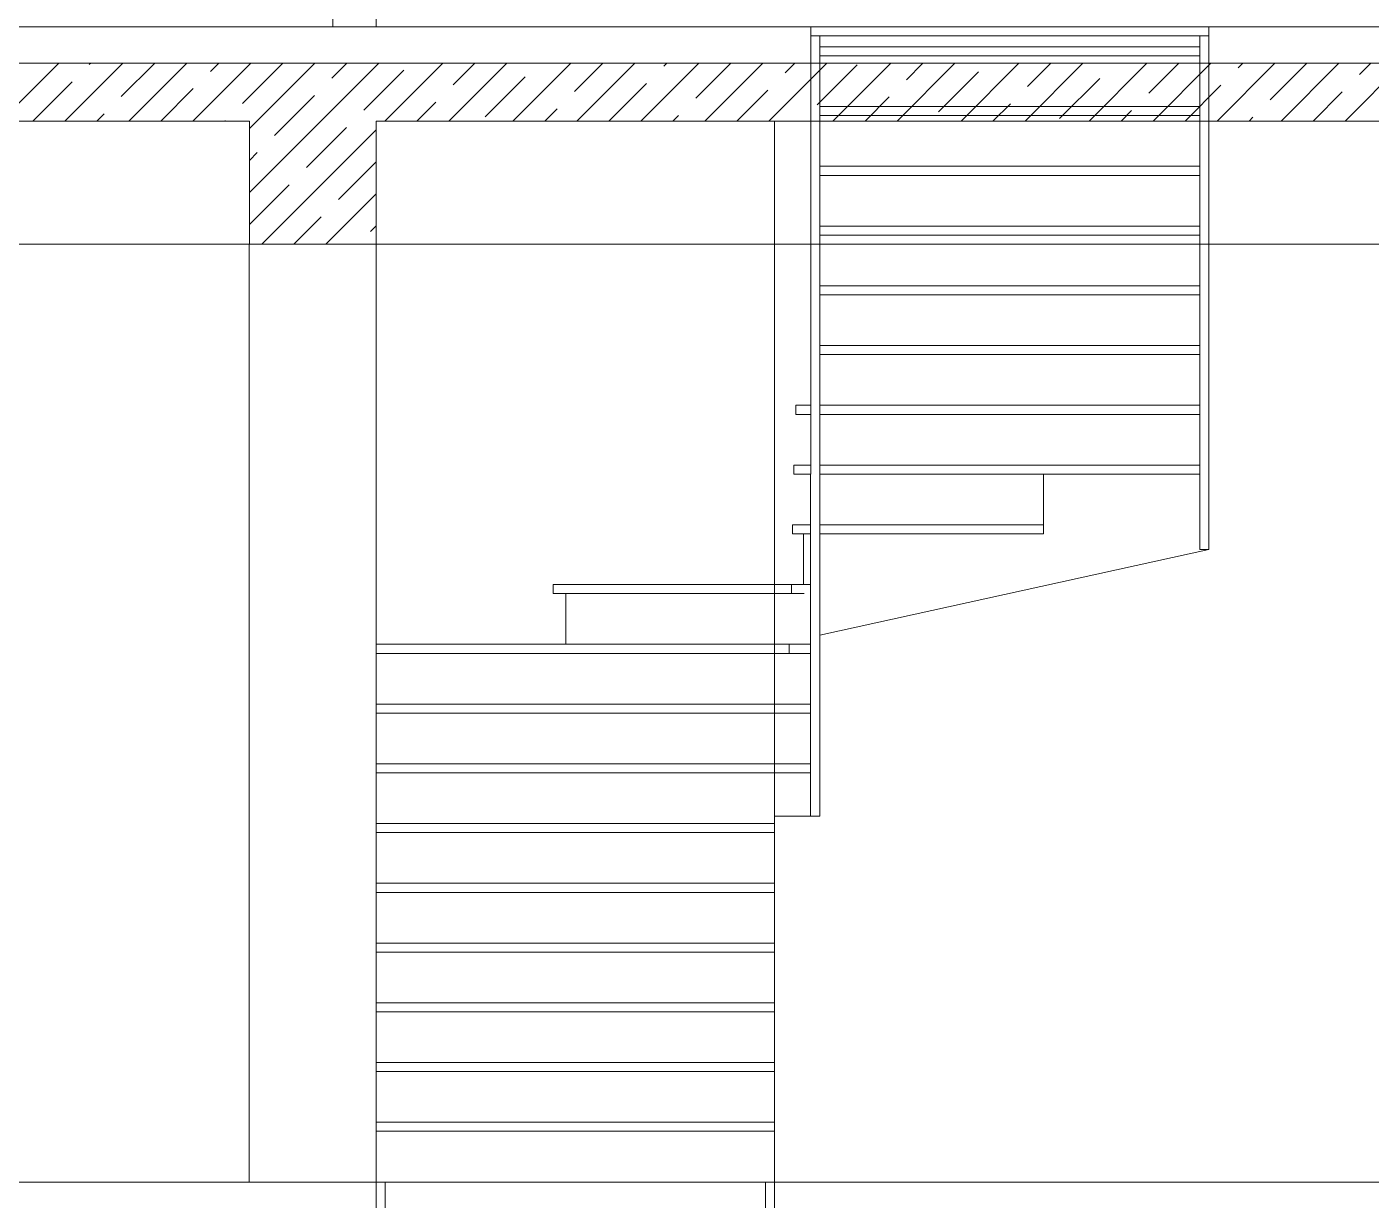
# Model space of a CAD drawing. Header units: millimetres. Extents: x 53645 to 137188, y 78097 to 135533.
# Drawn here: x 64932 to 68644, y 103630 to 106870 of the extents above; entities that cross this region are included whole.
import ezdxf

# ---------------------------------------------------------------- set-up
doc = ezdxf.new("R2010")
doc.units = ezdxf.units.MM
doc.linetypes.add('ACAD_ISO03W100', pattern=[30, 12, -18])
doc.layers.add('hatch', color=7, linetype='Continuous', lineweight=5)
doc.layers.add('Wall2', color=5, linetype='Continuous', lineweight=5)

msp = doc.modelspace()

# ---------------------------------------------------------------- linework, layer by layer
at = {"layer": 'hatch', "color": 251, "ltscale": 100}
for p, q in [((67096.7, 106869.9), (68196.7, 106869.9)), ((67096.7, 106844.9), (67096.7, 106869.9)), ((68196.7, 106844.9), (68196.7, 106869.9)), ((67096.7, 106844.9), (67096.7, 106823.4)), ((67096.7, 106823.4), (67096.7, 106797.1)), ((67121.7, 106823.4), (67121.7, 106844.9)), ((67121.7, 106823.4), (67121.7, 106797.1)), ((68171.7, 106844.9), (68171.7, 106823.4)), ((68171.7, 106823.4), (68171.7, 106797.1)), ((68196.7, 106823.4), (68196.7, 106844.9)), ((68196.7, 106823.4), (68196.7, 106797.1)), ((67096.7, 106024.3), (67096.7, 106797.1)), ((67121.7, 106024.3), (67121.7, 106797.1)), ((67121.7, 106789.9), (68171.7, 106789.9)), ((68171.7, 105859.3), (68171.7, 106797.1)), ((68196.7, 105859.3), (68196.7, 106797.1)), ((67096.7, 105859.7), (67096.7, 106024.3)), ((67121.7, 105859.7), (67121.7, 106024.3)), ((67096.7, 105688.2), (67096.7, 105859.7)), ((67121.7, 104689.9), (67121.7, 105859.7)), ((68171.7, 105687.4), (68171.7, 105859.3)), ((68196.7, 105687.4), (68196.7, 105859.3)), ((67056, 105824.9), (67096.7, 105824.9)), ((67056, 105799.9), (67056, 105824.9)), ((67056, 105799.9), (67096.7, 105799.9)), ((67049.8, 105659.9), (67096.7, 105659.9)), ((67049.8, 105634.9), (67049.8, 105659.9)), ((67096.7, 105688.2), (67096.7, 105659.9)), ((67096.7, 105634.9), (67096.7, 105659.9)), ((67121.7, 105659.9), (67147, 105659.9)), ((68171.7, 105517.7), (68171.7, 105687.4)), ((68196.7, 105517.7), (68196.7, 105687.4)), ((67049.8, 105634.9), (67084.8, 105634.9)), ((67084.8, 105634.9), (67096.4, 105634.9)), ((67096.4, 105634.9), (67096.4, 105494.9)), ((67096.4, 105634.9), (67096.7, 105634.9)), ((67121.7, 105634.9), (67146.8, 105634.9)), ((67147, 105634.9), (67146.8, 105634.9)), ((68171.7, 105426.9), (68171.7, 105517.7)), ((68196.7, 105426.9), (68196.7, 105517.7)), ((67046.7, 105494.9), (67096.4, 105494.9)), ((67046.7, 105469.9), (67046.7, 105494.9)), ((67096.4, 104689.9), (67096.4, 105494.9)), ((67046.7, 105469.9), (67096.4, 105469.9)), ((67076.7, 105329.9), (67076.7, 105469.9)), ((67121.7, 105190), (68196.7, 105426.9)), ((68171.7, 105426.9), (68196.7, 105426.9)), ((66385.1, 105329.9), (67043.5, 105329.9)), ((66385.1, 105304.9), (66385.1, 105329.9)), ((67043.5, 105329.9), (67096.4, 105329.9)), ((67043.5, 105304.9), (67043.5, 105329.9)), ((66385.1, 105304.9), (67043.5, 105304.9)), ((66420.1, 105164.9), (66420.1, 105304.9)), ((67043.5, 105304.9), (67078.5, 105304.9)), ((65896.7, 105164.9), (67037.3, 105164.9)), ((65896.7, 105139.9), (65896.7, 105164.9)), ((65896.7, 104999.9), (65896.7, 105139.9)), ((65896.7, 105139.9), (67037.3, 105139.9)), ((67037.3, 105164.9), (67096.4, 105164.9)), ((67037.3, 105139.9), (67037.3, 105164.9)), ((67037.3, 105139.9), (67096.4, 105139.9)), ((65896.7, 104999.9), (66996.7, 104999.9)), ((65896.7, 104974.9), (65896.7, 104999.9)), ((66996.7, 104999.9), (67096.4, 104999.9)), ((66996.7, 104974.9), (66996.7, 104999.9)), ((65896.7, 104834.9), (65896.7, 104974.9)), ((65896.7, 104974.9), (66996.7, 104974.9)), ((66996.7, 104974.9), (67096.4, 104974.9)), ((65896.7, 104834.9), (66996.7, 104834.9)), ((65896.7, 104809.9), (65896.7, 104834.9)), ((65896.7, 104669.9), (65896.7, 104809.9)), ((65896.7, 104809.9), (66996.7, 104809.9)), ((65896.7, 104809.9), (67096.4, 104809.9)), ((66996.7, 104834.9), (67096.4, 104834.9)), ((66996.7, 104809.9), (66996.7, 104834.9)), ((66996.7, 104669.9), (66996.7, 104809.9)), ((65896.7, 104669.9), (66996.7, 104669.9)), ((65896.7, 104644.9), (65896.7, 104669.9)), ((66996.7, 104689.9), (67121.7, 104689.9)), ((66996.7, 104644.9), (66996.7, 104669.9)), ((65896.7, 104504.9), (65896.7, 104644.9)), ((65896.7, 104644.9), (66996.7, 104644.9)), ((66996.7, 104504.9), (66996.7, 104644.9)), ((65896.7, 104504.9), (66996.7, 104504.9)), ((65896.7, 104479.9), (65896.7, 104504.9)), ((65896.7, 104339.9), (65896.7, 104479.9)), ((65896.7, 104479.9), (66996.7, 104479.9)), ((66996.7, 104479.9), (66996.7, 104504.9)), ((66996.7, 104339.9), (66996.7, 104479.9)), ((65896.7, 104339.9), (66996.7, 104339.9)), ((65896.7, 104314.9), (65896.7, 104339.9)), ((66996.7, 104314.9), (66996.7, 104339.9)), ((65896.7, 104174.9), (65896.7, 104314.9)), ((65896.7, 104314.9), (66996.7, 104314.9)), ((66996.7, 104174.9), (66996.7, 104314.9)), ((65896.7, 104174.9), (66996.7, 104174.9)), ((65896.7, 104149.9), (65896.7, 104174.9)), ((66996.7, 104149.9), (66996.7, 104174.9)), ((65896.7, 104009.9), (65896.7, 104149.9)), ((65896.7, 104149.9), (66996.7, 104149.9)), ((66996.7, 104009.9), (66996.7, 104149.9)), ((65896.7, 104009.9), (66996.7, 104009.9)), ((65896.7, 103984.9), (65896.7, 104009.9)), ((66996.7, 103984.9), (66996.7, 104009.9)), ((65896.7, 103844.9), (65896.7, 103984.9)), ((65896.7, 103984.9), (66996.7, 103984.9)), ((66996.7, 103844.9), (66996.7, 103984.9)), ((65896.7, 103844.9), (66996.7, 103844.9)), ((65896.7, 103819.9), (65896.7, 103844.9)), ((66996.7, 103819.9), (66996.7, 103844.9)), ((65896.7, 103679.9), (65896.7, 103819.9)), ((65896.7, 103819.9), (66996.7, 103819.9)), ((66996.7, 103679.9), (66996.7, 103819.9)), ((66996.7, 103679.9), (65896.7, 103679.9)), ((65896.7, 103679.9), (65896.7, 103579.9)), ((65921.7, 103679.9), (65921.7, 103579.9)), ((66971.7, 103679.9), (66971.7, 103579.9)), ((66996.7, 103679.9), (66996.7, 103579.9))]:
    msp.add_line(p, q, dxfattribs=at)
at = {"layer": 'hatch', "color": 251, "linetype": 'ACAD_ISO03W100', "ltscale": 100}
for p, q in [((67096.7, 106844.9), (68196.7, 106844.9)), ((67121.7, 106814.9), (68171.7, 106814.9)), ((67121.7, 106649.9), (68171.7, 106649.9)), ((67121.7, 106624.9), (68171.7, 106624.9)), ((67121.7, 106484.9), (68171.7, 106484.9)), ((67121.7, 106459.9), (68171.7, 106459.9)), ((67121.7, 106319.9), (68171.7, 106319.9)), ((67121.7, 106294.9), (68171.7, 106294.9)), ((67121.7, 106154.9), (68171.7, 106154.9)), ((67121.7, 106129.9), (68171.7, 106129.9)), ((67121.7, 105989.9), (68171.7, 105989.9)), ((67121.7, 105964.9), (68171.7, 105964.9)), ((67121.7, 105824.9), (68171.7, 105824.9)), ((67121.7, 105799.9), (68171.7, 105799.9)), ((67121.7, 105659.9), (68171.7, 105659.9)), ((67121.7, 105634.9), (68171.7, 105634.9)), ((67740, 105634.9), (67740, 105469.9)), ((67121.7, 105494.9), (67740, 105494.9)), ((67121.7, 105469.9), (67739.8, 105469.9)), ((67740, 105469.9), (67739.8, 105469.9))]:
    msp.add_line(p, q, dxfattribs=at)
at = {"layer": 'hatch', "color": 251, "ltscale": 100}
for points in [[(65546.5, 106769.9), (61496.5, 106769.9)], [(64860.2, 106609.9), (65020.2, 106769.9)], [(65037, 106609.9), (65197, 106769.9)], [(65104.3, 106765.7), (65108.6, 106769.9)], [(65192.7, 106677.3), (65285.4, 106769.9)], [(65213.8, 106609.9), (65373.8, 106769.9)], [(65390.5, 106609.9), (65546.5, 106765.9)], [(65439.3, 106747.1), (65462.1, 106769.9)], [(65546.5, 106765.9), (65550.5, 106769.9)], [(65546.5, 106589.1), (65727.3, 106769.9)], [(65896.5, 106769.9), (65546.5, 106769.9)], [(65546.5, 106677.5), (65638.2, 106769.2)], [(65546.5, 106412.3), (65896.5, 106762.3)], [(65774.3, 106728.6), (65815.7, 106769.9)], [(65896.5, 106769.9), (65896.5, 106769.9)], [(65896.5, 106762.3), (65904.1, 106769.9)], [(70046.4, 106769.9), (65896.5, 106769.9)], [(65896.5, 106673.9), (65973.2, 106750.7)], [(65920.9, 106609.9), (66080.9, 106769.9)], [(66097.6, 106609.9), (66257.6, 106769.9)], [(66109.3, 106710), (66169.3, 106769.9)], [(66274.4, 106609.9), (66434.4, 106769.9)], [(66444.3, 106691.4), (66522.8, 106769.9)], [(66451.2, 106609.9), (66611.2, 106769.9)], [(66628, 106609.9), (66788, 106769.9)], [(66690.9, 106761.3), (66699.6, 106769.9)], [(66779.3, 106672.9), (66876.4, 106769.9)], [(66804.8, 106609.9), (66964.8, 106769.9)], [(66981.5, 106609.9), (67141.5, 106769.9)], [(67025.9, 106742.7), (67053.1, 106769.9)], [(67114.3, 106654.3), (67224.8, 106764.8)], [(67158.3, 106609.9), (67318.3, 106769.9)], [(67335.1, 106609.9), (67495.1, 106769.9)], [(67360.9, 106724.1), (67406.7, 106769.9)], [(67449.3, 106635.8), (67559.8, 106746.2)], [(67511.9, 106609.9), (67671.9, 106769.9)], [(67688.6, 106609.9), (67848.6, 106769.9)], [(67695.9, 106705.6), (67760.2, 106769.9)], [(67865.4, 106609.9), (68025.4, 106769.9)], [(68030.9, 106687), (68113.8, 106769.9)], [(68042.2, 106609.9), (68202.2, 106769.9)], [(68219, 106609.9), (68379, 106769.9)], [(68277.5, 106756.8), (68290.6, 106769.9)], [(68365.9, 106668.5), (68467.4, 106769.9)], [(68395.7, 106609.9), (68555.7, 106769.9)], [(68572.5, 106609.9), (68732.5, 106769.9)], [(68612.5, 106738.3), (68644.1, 106769.9)], [(64948.6, 106609.9), (65056.6, 106718)], [(65302.1, 106609.9), (65391.6, 106699.4)], [(66197.7, 106621.6), (66308.2, 106732.1)], [(66539.6, 106609.9), (66643.2, 106713.5)], [(67784.3, 106617.2), (67894.8, 106727.7)], [(68130.6, 106609.9), (68229.7, 106709.1)], [(65527.7, 106658.7), (65546.5, 106677.5)], [(65616.1, 106570.3), (65726.6, 106680.8)], [(65862.7, 106640.2), (65896.5, 106673.9)], [(66009.3, 106609.9), (66061.6, 106662.3)], [(66893.1, 106609.9), (66978.2, 106695)], [(67246.7, 106609.9), (67313.2, 106676.4)], [(68484.1, 106609.9), (68564.7, 106690.6)], [(65125.4, 106609.9), (65145, 106629.6)], [(66362.8, 106609.9), (66396.6, 106643.7)], [(66716.4, 106609.9), (66731.6, 106625.1)], [(67600.2, 106609.9), (67648.1, 106657.9)], [(67953.8, 106609.9), (67983.1, 106639.3)], [(65704.5, 106482), (65815, 106592.4)], [(68307.4, 106609.9), (68318.1, 106620.7)], [(65580.9, 106269.9), (65896.5, 106585.5)], [(65546.5, 106500.7), (65568.4, 106522.6)], [(65792.9, 106393.6), (65896.5, 106497.1)], [(65546.5, 106323.9), (65656.8, 106434.2)], [(65757.6, 106269.9), (65896.5, 106408.8)], [(65669.3, 106269.9), (65745.1, 106345.8)], [(65881.3, 106305.2), (65896.5, 106320.4)]]:
    msp.add_lwpolyline(points, dxfattribs=at)
at = {"layer": 'Wall2', "color": 4, "linetype": 'Continuous', "lineweight": 0, "ltscale": 100}
for points in [[(65776.5, 108969.9), (65896.5, 108969.9), (65896.5, 106869.9), (65776.5, 106869.9)], [(65546.3, 106270), (65896.7, 106270), (65896.7, 103679.9), (65546.3, 103679.9)]]:
    msp.add_lwpolyline(points, close=True, dxfattribs=at)
at = {"layer": 'Wall2', "ltscale": 100}
for points in [[(74546.5, 106869.9), (61496.5, 106869.9), (61496.5, 106869.9), (74546.5, 106869.9)], [(74546.4, 103679.9), (61146.5, 103679.9), (61146.5, 103679.9), (74546.4, 103679.9)]]:
    msp.add_lwpolyline(points, close=True, dxfattribs=at)
for points in [[(61496.5, 106609.9), (65546.5, 106609.9)], [(65478.9, 106609.9), (65480, 106611)], [(65546.5, 106609.9), (65546.5, 106269.9)], [(65896.5, 106269.9), (65896.5, 106609.9)], [(65896.5, 106609.9), (70046.4, 106609.9)], [(65546.5, 106269.9), (65896.5, 106269.9)]]:
    msp.add_lwpolyline(points, dxfattribs=at)
at = {"layer": 'Wall2', "color": 4, "linetype": 'Continuous', "lineweight": 0, "ltscale": 100}
for points in [[(66996.8, 106609.9), (66996.8, 103679.9)], [(74546.5, 106269.9), (61496.4, 106270)]]:
    msp.add_lwpolyline(points, dxfattribs=at)

doc.saveas('drawing.dxf')
